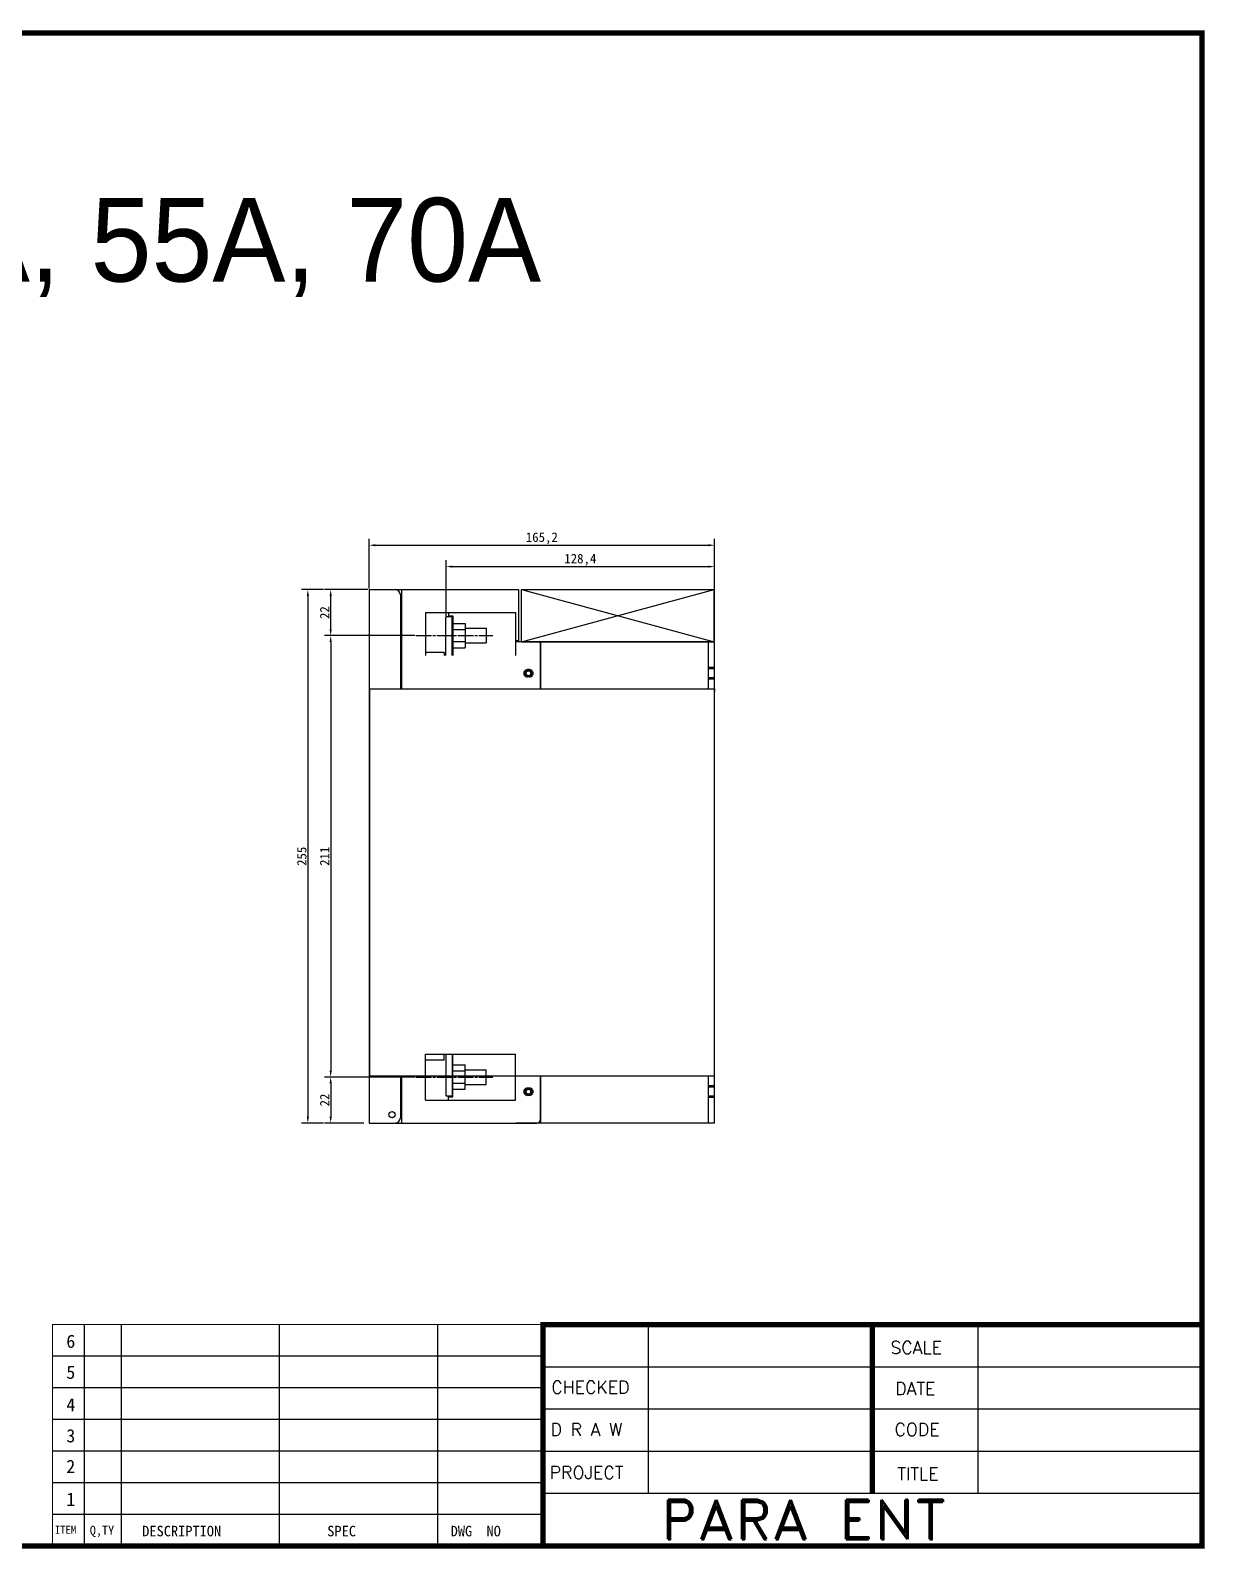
# Model space of a CAD drawing. Header units: millimetres. Extents: x 509 to 2769, y 363 to 1089.
# Drawn here: x 983 to 1544, y 363 to 1089 of the extents above; entities that cross this region are included whole.
import ezdxf

# ---------------------------------------------------------------- set-up
doc = ezdxf.new("R2010")
doc.units = ezdxf.units.MM
doc.linetypes.add('CENTERLI', pattern=[1, 0.75, -0.0625, 0.125, -0.0625])
for name, color, linetype in [('Bus-Bar', 7, 'Continuous'), ('PCB 바디', 7, 'Continuous'), ('PCB 커버', 7, 'Continuous'), ('단자대', 7, 'Continuous'), ('방열판', 7, 'Continuous'), ('케이스', 7, 'Continuous'), ('팬', 7, 'Continuous')]:
    doc.layers.add(name, color=color, linetype=linetype)
doc.styles.add('ROMAND', font='romand', dxfattribs={"width": 1.1, "height": 8})
doc.styles.add('ROMANS', font='romans', dxfattribs={"height": 3})
doc.dimstyles.new('ISO-25', dxfattribs={"dimtxt": 4.5, "dimasz": 3, "dimexe": 3, "dimexo": 0.5, "dimtad": 1, "dimtxsty": 'Standard', "dimcen": 2.5, "dimclrd": 6, "dimclre": 6, "dimclrt": 1, "dimadec": 0, "dimazin": 0, "dimtfac": 1, "dimtmove": 0, "dimatfit": 3, "dimfxl": 3, "dimarcsym": 0})

# ---------------------------------------------------------------- blocks, each defined once
blk = doc.blocks.new('*D5')
at = {"color": 6, "lineweight": -2, "transparency": 16777216}
for p, q in [((1144.5, 821.37), (1123.68, 821.37)), ((1126.68, 802.37), (1126.68, 818.37)), ((1166.94, 799.37), (1123.68, 799.37))]:
    blk.add_line(p, q, dxfattribs=at)
at = {"color": 6, "transparency": 16777216}
for points in [[(1126.18, 818.37), (1127.18, 818.37), (1126.68, 821.37)], [(1126.18, 802.37), (1127.18, 802.37), (1126.68, 799.37)]]:
    blk.add_solid(points, dxfattribs=at)
at = {"layer": 'Defpoints', "color": 0, "transparency": 16777216}
for p in [(1126.68, 821.37), (1145, 821.37), (1167.44, 799.37)]:
    blk.add_point(p, dxfattribs=at)
at = {"color": 1, "transparency": 16777216, "insert": (1123.81, 810.37), "char_height": 4.5, "attachment_point": 5, "rotation": 90}
blk.add_mtext('22', dxfattribs=at)
blk = doc.blocks.new('*D6')
at = {"color": 6, "lineweight": -2, "transparency": 16777216}
for p, q in [((1166.94, 588.37), (1123.68, 588.37)), ((1126.68, 585.37), (1126.68, 569.37)), ((1142.5, 566.37), (1123.68, 566.37))]:
    blk.add_line(p, q, dxfattribs=at)
at = {"color": 6, "transparency": 16777216}
for points in [[(1126.18, 585.37), (1127.18, 585.37), (1126.68, 588.37)], [(1126.18, 569.37), (1127.18, 569.37), (1126.68, 566.37)]]:
    blk.add_solid(points, dxfattribs=at)
at = {"layer": 'Defpoints', "color": 0, "transparency": 16777216}
for p in [(1167.44, 588.37), (1126.68, 566.37), (1143, 566.37)]:
    blk.add_point(p, dxfattribs=at)
at = {"color": 1, "transparency": 16777216, "insert": (1123.81, 577.37), "char_height": 4.5, "attachment_point": 5, "rotation": 90}
blk.add_mtext('22', dxfattribs=at)
blk = doc.blocks.new('*D8')
at = {"color": 6, "lineweight": -2, "transparency": 16777216}
for p, q in [((1145, 821.87), (1145, 845.59)), ((1148, 842.59), (1307.2, 842.59)), ((1310.2, 796.87), (1310.2, 845.59))]:
    blk.add_line(p, q, dxfattribs=at)
at = {"color": 6, "transparency": 16777216}
for points in [[(1148, 843.09), (1148, 842.09), (1145, 842.59)], [(1307.2, 843.09), (1307.2, 842.09), (1310.2, 842.59)]]:
    blk.add_solid(points, dxfattribs=at)
at = {"layer": 'Defpoints', "color": 0, "transparency": 16777216}
for p in [(1310.2, 842.59), (1145, 821.37), (1310.2, 796.37)]:
    blk.add_point(p, dxfattribs=at)
at = {"color": 1, "transparency": 16777216, "insert": (1227.6, 845.84), "char_height": 4.5, "attachment_point": 5}
blk.add_mtext('165,2', dxfattribs=at)
blk = doc.blocks.new('*D9')
at = {"color": 6, "lineweight": -2, "transparency": 16777216}
for p, q in [((1166.94, 799.37), (1123.68, 799.37)), ((1126.68, 796.37), (1126.68, 591.37)), ((1166.94, 588.37), (1123.68, 588.37))]:
    blk.add_line(p, q, dxfattribs=at)
at = {"color": 6, "transparency": 16777216}
for points in [[(1126.18, 796.37), (1127.18, 796.37), (1126.68, 799.37)], [(1126.18, 591.37), (1127.18, 591.37), (1126.68, 588.37)]]:
    blk.add_solid(points, dxfattribs=at)
at = {"layer": 'Defpoints', "color": 0, "transparency": 16777216}
for p in [(1167.44, 799.37), (1126.68, 588.37), (1167.44, 588.37)]:
    blk.add_point(p, dxfattribs=at)
at = {"color": 1, "transparency": 16777216, "insert": (1123.81, 693.87), "char_height": 4.5, "attachment_point": 5, "rotation": 90}
blk.add_mtext('211', dxfattribs=at)
blk = doc.blocks.new('*D3')
at = {"color": 6, "lineweight": -2, "transparency": 16777216}
for p, q in [((1123.18, 821.37), (1112.77, 821.37)), ((1115.77, 818.37), (1115.77, 569.37)), ((1123.18, 566.37), (1112.77, 566.37))]:
    blk.add_line(p, q, dxfattribs=at)
at = {"color": 6, "transparency": 16777216}
for points in [[(1115.27, 818.37), (1116.27, 818.37), (1115.77, 821.37)], [(1115.27, 569.37), (1116.27, 569.37), (1115.77, 566.37)]]:
    blk.add_solid(points, dxfattribs=at)
at = {"layer": 'Defpoints', "color": 0, "transparency": 16777216}
for p in [(1123.68, 821.37), (1115.77, 566.37), (1123.68, 566.37)]:
    blk.add_point(p, dxfattribs=at)
at = {"color": 1, "transparency": 16777216, "insert": (1112.89, 693.87), "char_height": 4.5, "attachment_point": 5, "rotation": 90}
blk.add_mtext('255', dxfattribs=at)
blk = doc.blocks.new('*D18')
at = {"color": 6, "lineweight": -2, "transparency": 16777216}
for p, q in [((1181.8, 808.87), (1181.8, 835.36)), ((1310.2, 796.87), (1310.2, 835.36)), ((1184.8, 832.36), (1307.2, 832.36))]:
    blk.add_line(p, q, dxfattribs=at)
at = {"color": 6, "transparency": 16777216}
for points in [[(1184.8, 832.86), (1184.8, 831.86), (1181.8, 832.36)], [(1307.2, 832.86), (1307.2, 831.86), (1310.2, 832.36)]]:
    blk.add_solid(points, dxfattribs=at)
at = {"layer": 'Defpoints', "color": 0, "transparency": 16777216}
for p in [(1310.2, 832.36), (1181.8, 808.37), (1310.2, 796.37)]:
    blk.add_point(p, dxfattribs=at)
at = {"color": 1, "transparency": 16777216, "insert": (1246, 835.61), "char_height": 4.5, "attachment_point": 5}
blk.add_mtext('128,4', dxfattribs=at)

msp = doc.modelspace()

# ---------------------------------------------------------------- linework, layer by layer
at = {"color": 5}
for p, q in [((1008.877, 470.03), (1008.877, 364.19)), ((1026.517, 470.03), (1026.517, 364.19)), ((1102.117, 470.03), (1102.117, 364.19)), ((1177.717, 470.03), (1177.717, 364.19)), ((1278.517, 389.39), (1278.517, 470.03)), ((1436.017, 470.03), (1436.017, 389.39)), ((1228.117, 454.91), (993.757, 454.91)), ((1228.117, 449.87), (1543.117, 449.87)), ((1228.117, 439.79), (993.757, 439.79)), ((1228.117, 429.71), (1543.117, 429.71)), ((1228.117, 424.67), (993.757, 424.67)), ((1228.117, 409.55), (993.757, 409.55)), ((1228.117, 409.55), (1543.117, 409.55)), ((1228.117, 394.43), (993.757, 394.43)), ((1228.117, 389.39), (1543.117, 389.39)), ((1228.117, 379.31), (993.757, 379.31))]:
    msp.add_line(p, q, dxfattribs=at)
at = {"color": 5, "const_width": 2.52}
for points in [[(509.917, 364.19), (1543.117, 364.19), (1543.117, 1087.43), (509.917, 1087.43), (509.917, 364.19)], [(1543.117, 470.03), (1228.117, 470.03), (1228.117, 364.19)], [(1385.617, 470.03), (1385.617, 389.39)]]:
    msp.add_lwpolyline(points, dxfattribs=at)
at = {"color": 5, "ltscale": 2, "const_width": 0.504}
msp.add_lwpolyline([(1228.117, 470.03), (993.757, 470.03), (993.757, 364.19)], dxfattribs=at)
at = {"layer": 'Bus-Bar', "ltscale": 10}
for p, q in [((1181.795, 789.931), (1181.795, 808.365)), ((1184.795, 789.931), (1184.795, 808.365)), ((1181.795, 599.365), (1181.795, 579.365)), ((1184.795, 599.365), (1184.795, 579.365))]:
    msp.add_line(p, q, dxfattribs=at)
at = {"layer": 'Bus-Bar'}
for p, q in [((1184.795, 808.365), (1181.795, 808.365)), ((1181.795, 579.365), (1184.795, 579.365))]:
    msp.add_line(p, q, dxfattribs=at)
at = {"layer": 'PCB 바디'}
for p, q in [((1145.195, 773.865), (1310.195, 773.865)), ((1145.195, 588.865), (1310.195, 588.865))]:
    msp.add_line(p, q, dxfattribs=at)
at = {"layer": 'PCB 바디', "ltscale": 10}
msp.add_line((1310.195, 773.865), (1310.195, 772.665), dxfattribs=at)
at = {"layer": 'PCB 커버', "ltscale": 10}
msp.add_line((1145.195, 773.865), (1145.195, 588.865), dxfattribs=at)
at = {"layer": '단자대'}
for p, q in [((1171.995, 810.365), (1214.995, 810.365)), ((1171.995, 810.365), (1171.995, 789.931)), ((1182.995, 810.365), (1182.995, 808.865)), ((1182.995, 808.865), (1184.995, 808.865)), ((1184.995, 808.865), (1184.995, 789.931)), ((1214.995, 810.365), (1214.995, 789.931)), ((1184.995, 805.139), (1190.995, 805.139)), ((1184.995, 802.251), (1190.995, 802.251)), ((1190.995, 805.139), (1190.995, 793.593)), ((1190.995, 802.865), (1200.995, 802.865)), ((1200.995, 802.865), (1200.995, 795.865)), ((1180.995, 791.365), (1171.995, 791.365)), ((1180.995, 791.365), (1180.995, 789.931)), ((1184.995, 796.48), (1190.995, 796.48)), ((1184.995, 793.593), (1190.995, 793.593)), ((1190.995, 795.865), (1200.995, 795.865)), ((1171.995, 577.365), (1171.995, 599.365)), ((1171.995, 599.365), (1214.995, 599.365)), ((1180.995, 596.365), (1171.995, 596.365)), ((1180.995, 596.365), (1180.995, 599.365)), ((1184.995, 578.865), (1184.995, 599.365)), ((1214.995, 577.365), (1214.995, 599.365)), ((1184.995, 594.138), (1190.995, 594.138)), ((1184.995, 591.251), (1190.995, 591.251)), ((1190.995, 582.592), (1190.995, 594.138)), ((1190.995, 591.865), (1200.995, 591.865)), ((1200.995, 584.865), (1200.995, 591.865)), ((1184.995, 585.48), (1190.995, 585.48)), ((1184.995, 582.592), (1190.995, 582.592)), ((1190.995, 584.865), (1200.995, 584.865)), ((1171.995, 577.365), (1214.995, 577.365)), ((1171.995, 577.365), (1214.995, 577.365)), ((1182.995, 578.865), (1184.995, 578.865)), ((1182.995, 577.365), (1182.995, 578.865))]:
    msp.add_line(p, q, dxfattribs=at)
at = {"layer": '단자대', "linetype": 'CENTERLI', "ltscale": 10}
for p, q in [((1167.439, 799.365), (1204.131, 799.365)), ((1167.439, 588.365), (1204.131, 588.365))]:
    msp.add_line(p, q, dxfattribs=at)
at = {"layer": '방열판'}
for p, q in [((1310.195, 796.365), (1215.195, 796.365)), ((1227.195, 773.865), (1227.195, 796.365)), ((1307.195, 773.865), (1307.195, 796.365)), ((1310.195, 566.365), (1310.195, 796.365)), ((1227.195, 566.365), (1227.195, 588.865)), ((1307.195, 566.365), (1307.195, 588.865)), ((1310.195, 566.365), (1215.195, 566.365))]:
    msp.add_line(p, q, dxfattribs=at)
at = {"layer": '방열판', "lineweight": 50}
for p, q in [((1310.195, 783.865), (1307.195, 783.865)), ((1310.195, 778.865), (1307.195, 778.865)), ((1310.195, 583.865), (1307.195, 583.865)), ((1310.195, 578.865), (1307.195, 578.865))]:
    msp.add_line(p, q, dxfattribs=at)
at = {"layer": '방열판'}
for centre, radius in [((1221.195, 781.365), 1.5), ((1221.195, 781.365), 1.15), ((1221.195, 581.365), 1.5), ((1221.195, 581.365), 1.15)]:
    msp.add_circle(centre, radius, dxfattribs=at)
at = {"layer": '케이스'}
for p, q in [((1144.995, 821.365), (1144.995, 566.365)), ((1144.995, 821.365), (1157.495, 821.365)), ((1146.495, 821.365), (1216.395, 821.365)), ((1160.495, 821.365), (1160.495, 773.865)), ((1216.395, 821.365), (1216.395, 796.866)), ((1159.995, 818.865), (1159.995, 773.865)), ((1216.395, 796.866), (1215.395, 796.866)), ((1225.995, 796.366), (1216.895, 796.366)), ((1221.695, 783.115), (1220.695, 783.115)), ((1221.695, 779.616), (1220.695, 779.615)), ((1159.995, 588.865), (1159.995, 568.865)), ((1160.495, 588.865), (1160.495, 566.365)), ((1221.695, 583.115), (1220.695, 583.115)), ((1221.695, 579.615), (1220.695, 579.615)), ((1144.995, 566.365), (1157.495, 566.365)), ((1148.495, 566.365), (1224.995, 566.365))]:
    msp.add_line(p, q, dxfattribs=at)
at = {"layer": '케이스', "ltscale": 10}
for p, q in [((1226.995, 773.865), (1226.995, 795.366)), ((1226.995, 568.365), (1226.995, 588.865))]:
    msp.add_line(p, q, dxfattribs=at)
at = {"layer": '케이스'}
msp.add_circle((1155.995, 570.365), 1.5, dxfattribs=at)
for centre, radius, start, end in [((1157.495, 818.865), 2.5, 0, 90), ((1216.895, 796.866), 0.5, 180, 270), ((1225.995, 795.366), 1, 0, 90), ((1220.695, 781.365), 1.75, 90, 270.004311), ((1221.695, 781.365), 1.75, 269.626441, 90), ((1220.695, 581.365), 1.75, 89.995689, 270), ((1221.695, 581.365), 1.75, 270, 90.373559), ((1157.495, 568.865), 2.5, 270, 0)]:
    msp.add_arc(centre, radius, start, end, dxfattribs=at)
at = {"layer": '케이스', "ltscale": 10}
msp.add_arc((1224.995, 568.365), 2, 270, 0, dxfattribs=at)
at = {"layer": '팬'}
for p, q in [((1217.945, 821.366), (1309.945, 821.366)), ((1217.945, 796.366), (1309.945, 821.366)), ((1217.945, 821.366), (1309.945, 796.366)), ((1217.945, 796.366), (1217.945, 821.366)), ((1309.945, 796.366), (1309.945, 821.366)), ((1217.945, 796.366), (1309.945, 796.366))]:
    msp.add_line(p, q, dxfattribs=at)

# ---------------------------------------------------------------- texts
at = {"color": 5, "style": 'ROMANS'}
for s, p in [('SCALE', (1394.231, 456.014)), ('CHECKED', (1232.183, 437.043)), ('DATE', (1396.491, 436.385)), ('D R A W', (1231.772, 416.815)), ('CODE', (1396.183, 416.863)), ('PROJECT', (1231.369, 396.249)), ('TITLE', (1397.47, 395.664))]:
    msp.add_text(s, height=6.048, dxfattribs=at).set_placement(p)
at = {"color": 5, "style": 'ROMAND', "width": 1.1}
msp.add_text('PARA ENT', height=18.816, dxfattribs=at).set_placement((1284.362, 367.435))
at = {"insert": (767.595, 1008.62), "char_height": 40, "width": 549.72779, "attachment_point": 1}
msp.add_mtext('{\\fGulim|b0|i0|c129|p50;25A, 40A, 55A, 70A}', dxfattribs=at)
at = {"color": 5, "attachment_point": 1}
for s, insert, char_height, width in [('6', (1000.328, 465.227), 6.3, 8.29962), ('5', (1000.328, 450.399), 6.3, 8.29962), ('4', (1000.328, 434.864), 6.3, 8.29962), ('3', (1000.328, 420.035), 6.3, 8.29962), ('2', (1000.328, 405.383), 6.3, 8.29962), ('1', (1000.328, 389.672), 6.3, 8.29962), ('ITEM', (994.807, 373.844), 3.78, 5.04), ('Q,TY', (1011.549, 373.844), 4.284, 12.6), ('DESCRIPTION', (1036.621, 373.844), 5.04, 25.2), ('SPEC', (1125.053, 373.844), 5.04, 25.2), ('DWG  NO', (1184.024, 373.844), 5.04, 37.8)]:
    msp.add_mtext(s, dxfattribs=dict(at, insert=insert, char_height=char_height, width=width))

# ---------------------------------------------------------------- dimensions: what is measured, and where the dimension line sits
dim = msp.add_linear_dim(base=(1310.195, 842.594), p1=(1144.995, 821.365), p2=(1310.195, 796.365), dimstyle='ISO-25')
dim.commit()
dim.dimension.update_dxf_attribs({"geometry": '*D8', "text_midpoint": (1227.595, 842.594), "dimtype": 160})
dim = msp.add_linear_dim(base=(1310.195, 832.364), p1=(1181.795, 808.365), p2=(1310.195, 796.365), dimstyle='ISO-25')
dim.commit()
dim.dimension.update_dxf_attribs({"geometry": '*D18', "text_midpoint": (1245.995, 835.614)})
for base, p1, p2, picture, middle in [((1115.766, 566.365), (1123.685, 821.365), (1123.685, 566.365), '*D3', (1112.891, 693.865)), ((1126.685, 821.365), (1167.439, 799.365), (1144.995, 821.365), '*D5', (1123.81, 810.365)), ((1126.685, 588.365), (1167.439, 799.365), (1167.439, 588.365), '*D9', (1123.81, 693.865)), ((1126.685, 566.365), (1167.439, 588.365), (1142.995, 566.365), '*D6', (1123.81, 577.365))]:
    dim = msp.add_linear_dim(base=base, p1=p1, p2=p2, angle=90, dimstyle='ISO-25')
    dim.commit()
    dim.dimension.update_dxf_attribs({"geometry": picture, "text_midpoint": middle})

doc.saveas('drawing.dxf')
